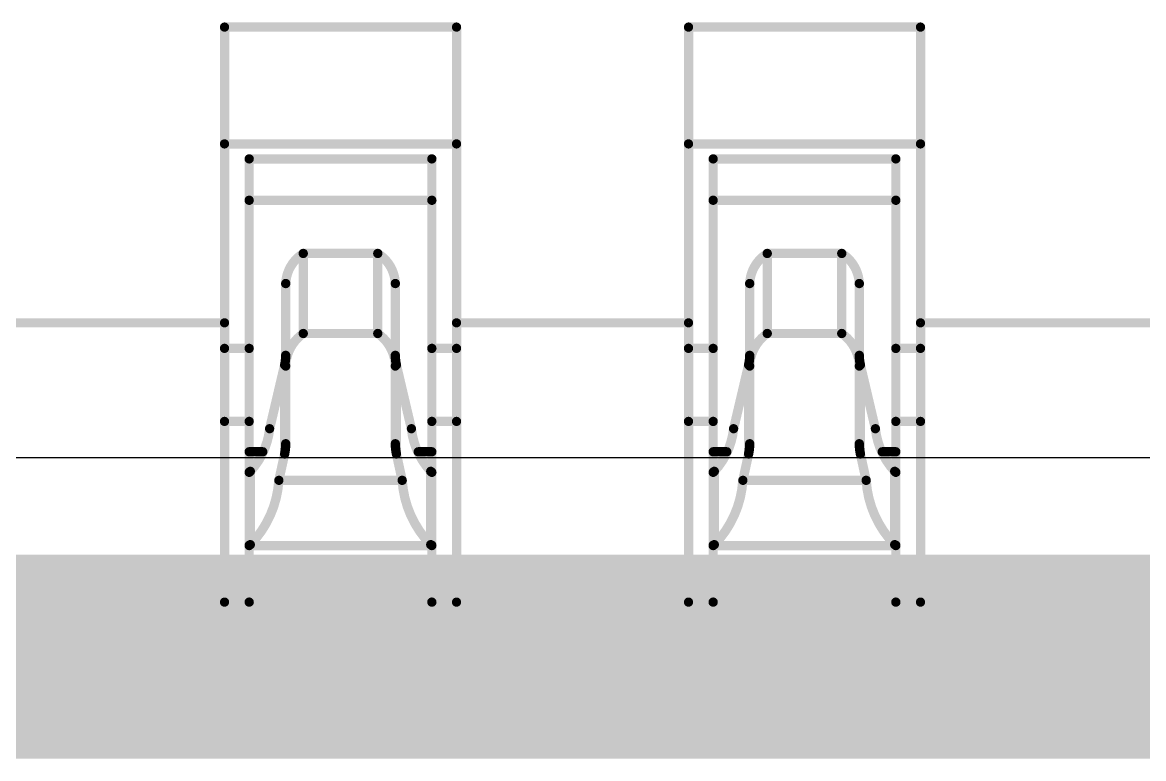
# Model space of a CAD drawing. Header units: inches. Extents: x -6 to 5433, y -4 to 5447.
# Drawn here: x 10.685 to 12.219, y 30.073 to 31.081 of the extents above; entities that cross this region are included whole.
import ezdxf

# ---------------------------------------------------------------- set-up
doc = ezdxf.new("R2010")
doc.units = ezdxf.units.IN
for name, color, linetype in [('Bottom Layer', 5, 'Continuous'), ('Mechanical 4', 56, 'Continuous'), ('Top Layer', 1, 'Continuous')]:
    doc.layers.add(name, color=color, linetype=linetype)

msp = doc.modelspace()

# ---------------------------------------------------------------- linework, layer by layer
at = {"layer": 'Bottom Layer'}
msp.add_line((14.3275, 30.4848), (4.825, 30.4848), dxfattribs=at)
msp.add_lwpolyline([(4.5545, 30.2128, 0.2794, 0.2794, 0), (14.3275, 30.2128, 0.2794, 0.2794, 0)], format="xyseb", dxfattribs=at)
at = {"layer": 'Mechanical 4'}
for points in [[(10.9612, 31.0749, 0.0127, 0.0127, 0), (11.2787, 31.0749, 0.0127, 0.0127, 0)], [(10.9612, 30.2874, 0.0127, 0.0127, 0), (10.9612, 31.0749, 0.0127, 0.0127, 0)], [(11.2787, 30.6699, 0.0127, 0.0127, 0), (11.2787, 31.0749, 0.0127, 0.0127, 0)], [(11.5962, 31.0749, 0.0127, 0.0127, 0), (11.9137, 31.0749, 0.0127, 0.0127, 0)], [(11.5962, 30.2874, 0.0127, 0.0127, 0), (11.5962, 31.0749, 0.0127, 0.0127, 0)], [(11.9137, 30.6699, 0.0127, 0.0127, 0), (11.9137, 31.0749, 0.0127, 0.0127, 0)], [(10.9612, 30.9149, 0.0127, 0.0127, 0), (11.2787, 30.9149, 0.0127, 0.0127, 0)], [(11.5962, 30.9149, 0.0127, 0.0127, 0), (11.9137, 30.9149, 0.0127, 0.0127, 0)], [(10.9949, 30.8944, 0.0127, 0.0127, 0), (11.2449, 30.8944, 0.0127, 0.0127, 0)], [(10.9949, 30.2874, 0.0127, 0.0127, 0), (10.9949, 30.8944, 0.0127, 0.0127, 0)], [(11.2449, 30.2874, 0.0127, 0.0127, 0), (11.2449, 30.8944, 0.0127, 0.0127, 0)], [(11.6299, 30.8944, 0.0127, 0.0127, 0), (11.8799, 30.8944, 0.0127, 0.0127, 0)], [(11.6299, 30.2874, 0.0127, 0.0127, 0), (11.6299, 30.8944, 0.0127, 0.0127, 0)], [(11.8799, 30.2874, 0.0127, 0.0127, 0), (11.8799, 30.8944, 0.0127, 0.0127, 0)], [(10.9949, 30.8377, 0.0127, 0.0127, 0), (11.2449, 30.8377, 0.0127, 0.0127, 0)], [(11.6299, 30.8377, 0.0127, 0.0127, 0), (11.8799, 30.8377, 0.0127, 0.0127, 0)], [(11.0449, 30.7237, 0.0127, 0.0127, -0.247377), (11.0689, 30.7649, 0.0127, 0.0127, 0)], [(11.0689, 30.7649, 0.0127, 0.0127, 0), (11.1709, 30.7649, 0.0127, 0.0127, 0)], [(11.0689, 30.6553, 0.0127, 0.0127, 0), (11.0689, 30.7649, 0.0127, 0.0127, 0)], [(11.1709, 30.6553, 0.0127, 0.0127, 0), (11.1709, 30.7649, 0.0127, 0.0127, 0)], [(11.1709, 30.7649, 0.0127, 0.0127, -0.247377), (11.1949, 30.7237, 0.0127, 0.0127, 0)], [(11.6799, 30.7237, 0.0127, 0.0127, -0.247377), (11.7039, 30.7649, 0.0127, 0.0127, 0)], [(11.7039, 30.7649, 0.0127, 0.0127, 0), (11.8059, 30.7649, 0.0127, 0.0127, 0)], [(11.7039, 30.6553, 0.0127, 0.0127, 0), (11.7039, 30.7649, 0.0127, 0.0127, 0)], [(11.8059, 30.6553, 0.0127, 0.0127, 0), (11.8059, 30.7649, 0.0127, 0.0127, 0)], [(11.8059, 30.7649, 0.0127, 0.0127, -0.247377), (11.8299, 30.7237, 0.0127, 0.0127, 0)], [(11.0449, 30.5043, 0.0127, 0.0127, 0), (11.0449, 30.7237, 0.0127, 0.0127, 0)], [(11.1949, 30.5043, 0.0127, 0.0127, 0), (11.1949, 30.7237, 0.0127, 0.0127, 0)], [(11.6799, 30.5043, 0.0127, 0.0127, 0), (11.6799, 30.7237, 0.0127, 0.0127, 0)], [(11.8299, 30.5043, 0.0127, 0.0127, 0), (11.8299, 30.7237, 0.0127, 0.0127, 0)], [(10.6437, 30.6699, 0.0127, 0.0127, 0), (10.9612, 30.6699, 0.0127, 0.0127, 0)], [(11.2787, 30.6699, 0.0127, 0.0127, 0), (11.5962, 30.6699, 0.0127, 0.0127, 0)], [(11.2787, 30.2874, 0.0127, 0.0127, 0), (11.2787, 30.6699, 0.0127, 0.0127, 0)], [(11.9137, 30.6699, 0.0127, 0.0127, 0), (12.2312, 30.6699, 0.0127, 0.0127, 0)], [(11.9137, 30.2874, 0.0127, 0.0127, 0), (11.9137, 30.6699, 0.0127, 0.0127, 0)], [(11.0449, 30.6107, 0.0127, 0.0127, -0.23748), (11.0689, 30.6553, 0.0127, 0.0127, 0)], [(11.0689, 30.6553, 0.0127, 0.0127, 0), (11.1709, 30.6553, 0.0127, 0.0127, 0)], [(11.1709, 30.6553, 0.0127, 0.0127, -0.23748), (11.1949, 30.6107, 0.0127, 0.0127, 0)], [(11.6799, 30.6107, 0.0127, 0.0127, -0.23748), (11.7039, 30.6553, 0.0127, 0.0127, 0)], [(11.7039, 30.6553, 0.0127, 0.0127, 0), (11.8059, 30.6553, 0.0127, 0.0127, 0)], [(11.8059, 30.6553, 0.0127, 0.0127, -0.23748), (11.8299, 30.6107, 0.0127, 0.0127, 0)], [(10.9612, 30.6349, 0.0127, 0.0127, 0), (10.9949, 30.6349, 0.0127, 0.0127, 0)], [(11.0449, 30.6253, 0.0127, 0.0127, -0.057864), (11.0434, 30.6122, 0.0127, 0.0127, 0)], [(11.1964, 30.6122, 0.0127, 0.0127, -0.057864), (11.1949, 30.6253, 0.0127, 0.0127, 0)], [(11.2449, 30.6349, 0.0127, 0.0127, 0), (11.2787, 30.6349, 0.0127, 0.0127, 0)], [(11.5962, 30.6349, 0.0127, 0.0127, 0), (11.6299, 30.6349, 0.0127, 0.0127, 0)], [(11.6799, 30.6253, 0.0127, 0.0127, -0.057864), (11.6784, 30.6122, 0.0127, 0.0127, 0)], [(11.8314, 30.6122, 0.0127, 0.0127, -0.057864), (11.8299, 30.6253, 0.0127, 0.0127, 0)], [(11.8799, 30.6349, 0.0127, 0.0127, 0), (11.9137, 30.6349, 0.0127, 0.0127, 0)], [(11.0229, 30.5249, 0.0127, 0.0127, 0), (11.0434, 30.6122, 0.0127, 0.0127, 0)], [(11.0434, 30.4903, 0.0127, 0.0127, 0), (11.0434, 30.6122, 0.0127, 0.0127, 0)], [(11.1964, 30.6122, 0.0127, 0.0127, 0), (11.2169, 30.5249, 0.0127, 0.0127, 0)], [(11.1964, 30.4903, 0.0127, 0.0127, 0), (11.1964, 30.6122, 0.0127, 0.0127, 0)], [(11.6579, 30.5249, 0.0127, 0.0127, 0), (11.6784, 30.6122, 0.0127, 0.0127, 0)], [(11.6784, 30.4903, 0.0127, 0.0127, 0), (11.6784, 30.6122, 0.0127, 0.0127, 0)], [(11.8314, 30.6122, 0.0127, 0.0127, 0), (11.8519, 30.5249, 0.0127, 0.0127, 0)], [(11.8314, 30.4903, 0.0127, 0.0127, 0), (11.8314, 30.6122, 0.0127, 0.0127, 0)], [(10.9612, 30.5349, 0.0127, 0.0127, 0), (10.9949, 30.5349, 0.0127, 0.0127, 0)], [(11.2449, 30.5349, 0.0127, 0.0127, 0), (11.2787, 30.5349, 0.0127, 0.0127, 0)], [(11.5962, 30.5349, 0.0127, 0.0127, 0), (11.6299, 30.5349, 0.0127, 0.0127, 0)], [(11.8799, 30.5349, 0.0127, 0.0127, 0), (11.9137, 30.5349, 0.0127, 0.0127, 0)], [(11.0229, 30.5249, 0.0127, 0.0127, -0.162591), (10.9964, 30.4665, 0.0127, 0.0127, 0)], [(11.2434, 30.4665, 0.0127, 0.0127, -0.162591), (11.2169, 30.5249, 0.0127, 0.0127, 0)], [(11.6579, 30.5249, 0.0127, 0.0127, -0.162591), (11.6314, 30.4665, 0.0127, 0.0127, 0)], [(11.8784, 30.4665, 0.0127, 0.0127, -0.162591), (11.8519, 30.5249, 0.0127, 0.0127, 0)], [(11.0449, 30.5043, 0.0127, 0.0127, -0.053658), (11.0434, 30.4903, 0.0127, 0.0127, 0)], [(11.1964, 30.4903, 0.0127, 0.0127, -0.053658), (11.1949, 30.5043, 0.0127, 0.0127, 0)], [(11.6799, 30.5043, 0.0127, 0.0127, -0.053658), (11.6784, 30.4903, 0.0127, 0.0127, 0)], [(11.8314, 30.4903, 0.0127, 0.0127, -0.053658), (11.8299, 30.5043, 0.0127, 0.0127, 0)], [(10.9949, 30.4933, 0.0127, 0.0127, 0), (11.0136, 30.4933, 0.0127, 0.0127, 0)], [(11.0355, 30.4542, 0.0127, 0.0127, 0), (11.0434, 30.4903, 0.0127, 0.0127, 0)], [(11.1964, 30.4903, 0.0127, 0.0127, 0), (11.2043, 30.4542, 0.0127, 0.0127, 0)], [(11.2262, 30.4933, 0.0127, 0.0127, 0), (11.2449, 30.4933, 0.0127, 0.0127, 0)], [(11.6299, 30.4933, 0.0127, 0.0127, 0), (11.6486, 30.4933, 0.0127, 0.0127, 0)], [(11.6705, 30.4542, 0.0127, 0.0127, 0), (11.6784, 30.4903, 0.0127, 0.0127, 0)], [(11.8314, 30.4903, 0.0127, 0.0127, 0), (11.8393, 30.4542, 0.0127, 0.0127, 0)], [(11.8612, 30.4933, 0.0127, 0.0127, 0), (11.8799, 30.4933, 0.0127, 0.0127, 0)], [(10.995, 30.4654, 0.0127, 0.0127, -0.035041), (10.9951, 30.4655, 0.0127, 0.0127, 0)], [(10.9949, 30.4653, 0.0127, 0.0127, -0.028404), (10.995, 30.4654, 0.0127, 0.0127, 0)], [(10.9949, 30.4652, 0.0127, 0.0127, -0.011022), (10.9949, 30.4653, 0.0127, 0.0127, 0)], [(10.9951, 30.4655, 0.0127, 0.0127, -0.032319), (10.9952, 30.4656, 0.0127, 0.0127, 0)], [(10.9952, 30.4656, 0.0127, 0.0127, -0.024462), (10.9953, 30.4657, 0.0127, 0.0127, 0)], [(10.9953, 30.4657, 0.0127, 0.0127, -0.013729), (10.9955, 30.4658, 0.0127, 0.0127, 0)], [(10.9955, 30.4658, 0.0127, 0.0127, -0.00812), (10.9957, 30.466, 0.0127, 0.0127, 0)], [(10.9957, 30.466, 0.0127, 0.0127, -0.004821), (10.9959, 30.4661, 0.0127, 0.0127, 0)], [(10.9959, 30.4661, 0.0127, 0.0127, 0), (10.9964, 30.4665, 0.0127, 0.0127, 0)], [(10.9964, 30.3661, 0.0127, 0.0127, 0), (10.9964, 30.4665, 0.0127, 0.0127, 0)], [(11.0355, 30.4542, 0.0127, 0.0127, -0.179894), (10.9964, 30.3661, 0.0127, 0.0127, 0)], [(11.0355, 30.4542, 0.0127, 0.0127, 0), (11.2043, 30.4542, 0.0127, 0.0127, 0)], [(11.2434, 30.3661, 0.0127, 0.0127, -0.179894), (11.2043, 30.4542, 0.0127, 0.0127, 0)], [(11.2434, 30.4665, 0.0127, 0.0127, 0), (11.2437, 30.4663, 0.0127, 0.0127, 0)], [(11.2434, 30.3661, 0.0127, 0.0127, 0), (11.2434, 30.4665, 0.0127, 0.0127, 0)], [(11.2437, 30.4663, 0.0127, 0.0127, 0), (11.2439, 30.4661, 0.0127, 0.0127, 0)], [(11.2439, 30.4661, 0.0127, 0.0127, -0.006055), (11.2441, 30.466, 0.0127, 0.0127, 0)], [(11.2442, 30.466, 0.0127, 0.0127, -0.010737), (11.2444, 30.4658, 0.0127, 0.0127, 0)], [(11.2444, 30.4658, 0.0127, 0.0127, -0.018562), (11.2445, 30.4657, 0.0127, 0.0127, 0)], [(11.2445, 30.4657, 0.0127, 0.0127, -0.023386), (11.2446, 30.4656, 0.0127, 0.0127, 0)], [(11.2446, 30.4656, 0.0127, 0.0127, -0.054321), (11.2448, 30.4654, 0.0127, 0.0127, 0)], [(11.2448, 30.4654, 0.0127, 0.0127, -0.028597), (11.2449, 30.4652, 0.0127, 0.0127, 0)], [(11.63, 30.4654, 0.0127, 0.0127, -0.035041), (11.6301, 30.4655, 0.0127, 0.0127, 0)], [(11.6299, 30.4653, 0.0127, 0.0127, -0.028404), (11.63, 30.4654, 0.0127, 0.0127, 0)], [(11.6299, 30.4652, 0.0127, 0.0127, -0.011022), (11.6299, 30.4653, 0.0127, 0.0127, 0)], [(11.6301, 30.4655, 0.0127, 0.0127, -0.032319), (11.6302, 30.4656, 0.0127, 0.0127, 0)], [(11.6302, 30.4656, 0.0127, 0.0127, -0.024462), (11.6303, 30.4657, 0.0127, 0.0127, 0)], [(11.6303, 30.4657, 0.0127, 0.0127, -0.013729), (11.6305, 30.4658, 0.0127, 0.0127, 0)], [(11.6305, 30.4658, 0.0127, 0.0127, -0.00812), (11.6307, 30.466, 0.0127, 0.0127, 0)], [(11.6307, 30.466, 0.0127, 0.0127, -0.004821), (11.6309, 30.4661, 0.0127, 0.0127, 0)], [(11.6309, 30.4661, 0.0127, 0.0127, 0), (11.6314, 30.4665, 0.0127, 0.0127, 0)], [(11.6314, 30.3661, 0.0127, 0.0127, 0), (11.6314, 30.4665, 0.0127, 0.0127, 0)], [(11.6705, 30.4542, 0.0127, 0.0127, -0.179894), (11.6314, 30.3661, 0.0127, 0.0127, 0)], [(11.6705, 30.4542, 0.0127, 0.0127, 0), (11.8393, 30.4542, 0.0127, 0.0127, 0)], [(11.8784, 30.3661, 0.0127, 0.0127, -0.179894), (11.8393, 30.4542, 0.0127, 0.0127, 0)], [(11.8784, 30.4665, 0.0127, 0.0127, 0), (11.8787, 30.4663, 0.0127, 0.0127, 0)], [(11.8784, 30.3661, 0.0127, 0.0127, 0), (11.8784, 30.4665, 0.0127, 0.0127, 0)], [(11.8787, 30.4663, 0.0127, 0.0127, 0), (11.8789, 30.4661, 0.0127, 0.0127, 0)], [(11.8789, 30.4661, 0.0127, 0.0127, -0.006055), (11.8791, 30.466, 0.0127, 0.0127, 0)], [(11.8792, 30.466, 0.0127, 0.0127, -0.010737), (11.8794, 30.4658, 0.0127, 0.0127, 0)], [(11.8794, 30.4658, 0.0127, 0.0127, -0.018562), (11.8795, 30.4657, 0.0127, 0.0127, 0)], [(11.8795, 30.4657, 0.0127, 0.0127, -0.023386), (11.8796, 30.4656, 0.0127, 0.0127, 0)], [(11.8796, 30.4656, 0.0127, 0.0127, -0.054321), (11.8798, 30.4654, 0.0127, 0.0127, 0)], [(11.8798, 30.4654, 0.0127, 0.0127, -0.028597), (11.8799, 30.4652, 0.0127, 0.0127, 0)], [(10.995, 30.3653, 0.0127, 0.0127, -0.037446), (10.9951, 30.3653, 0.0127, 0.0127, 0)], [(10.9949, 30.3652, 0.0127, 0.0127, -0.032689), (10.995, 30.3653, 0.0127, 0.0127, 0)], [(10.9949, 30.3651, 0.0127, 0.0127, -0.013234), (10.9949, 30.3652, 0.0127, 0.0127, 0)], [(10.9949, 30.3649, 0.0127, 0.0127, 0), (11.2449, 30.3649, 0.0127, 0.0127, 0)], [(10.9951, 30.3653, 0.0127, 0.0127, -0.031881), (10.9952, 30.3654, 0.0127, 0.0127, 0)], [(10.9951, 30.3654, 0.0127, 0.0127, -0.02262), (10.9953, 30.3655, 0.0127, 0.0127, 0)], [(10.9953, 30.3655, 0.0127, 0.0127, -0.012209), (10.9955, 30.3656, 0.0127, 0.0127, 0)], [(10.9955, 30.3656, 0.0127, 0.0127, -0.00707), (10.9957, 30.3657, 0.0127, 0.0127, 0)], [(10.9957, 30.3657, 0.0127, 0.0127, 0), (10.9959, 30.3658, 0.0127, 0.0127, 0)], [(10.9959, 30.3658, 0.0127, 0.0127, 0), (10.9964, 30.3661, 0.0127, 0.0127, 0)], [(11.2434, 30.3661, 0.0127, 0.0127, 0), (11.2437, 30.366, 0.0127, 0.0127, 0)], [(11.2437, 30.366, 0.0127, 0.0127, 0), (11.2439, 30.3658, 0.0127, 0.0127, 0)], [(11.2439, 30.3658, 0.0127, 0.0127, -0.005205), (11.2442, 30.3657, 0.0127, 0.0127, 0)], [(11.2441, 30.3657, 0.0127, 0.0127, -0.009376), (11.2444, 30.3656, 0.0127, 0.0127, 0)], [(11.2444, 30.3656, 0.0127, 0.0127, -0.016687), (11.2445, 30.3655, 0.0127, 0.0127, 0)], [(11.2445, 30.3655, 0.0127, 0.0127, -0.021994), (11.2446, 30.3654, 0.0127, 0.0127, 0)], [(11.2446, 30.3654, 0.0127, 0.0127, -0.026751), (11.2447, 30.3654, 0.0127, 0.0127, 0)], [(11.2447, 30.3654, 0.0127, 0.0127, -0.028288), (11.2448, 30.3653, 0.0127, 0.0127, 0)], [(11.2448, 30.3653, 0.0127, 0.0127, -0.032605), (11.2449, 30.3651, 0.0127, 0.0127, 0)], [(11.63, 30.3653, 0.0127, 0.0127, -0.037446), (11.6301, 30.3653, 0.0127, 0.0127, 0)], [(11.6299, 30.3652, 0.0127, 0.0127, -0.032689), (11.63, 30.3653, 0.0127, 0.0127, 0)], [(11.6299, 30.3651, 0.0127, 0.0127, -0.013234), (11.6299, 30.3652, 0.0127, 0.0127, 0)], [(11.6299, 30.3649, 0.0127, 0.0127, 0), (11.8799, 30.3649, 0.0127, 0.0127, 0)], [(11.6301, 30.3653, 0.0127, 0.0127, -0.031881), (11.6302, 30.3654, 0.0127, 0.0127, 0)], [(11.6301, 30.3654, 0.0127, 0.0127, -0.02262), (11.6303, 30.3655, 0.0127, 0.0127, 0)], [(11.6303, 30.3655, 0.0127, 0.0127, -0.012209), (11.6305, 30.3656, 0.0127, 0.0127, 0)], [(11.6305, 30.3656, 0.0127, 0.0127, -0.00707), (11.6307, 30.3657, 0.0127, 0.0127, 0)], [(11.6307, 30.3657, 0.0127, 0.0127, 0), (11.6309, 30.3658, 0.0127, 0.0127, 0)], [(11.6309, 30.3658, 0.0127, 0.0127, 0), (11.6314, 30.3661, 0.0127, 0.0127, 0)], [(11.8784, 30.3661, 0.0127, 0.0127, 0), (11.8787, 30.366, 0.0127, 0.0127, 0)], [(11.8787, 30.366, 0.0127, 0.0127, 0), (11.8789, 30.3658, 0.0127, 0.0127, 0)], [(11.8789, 30.3658, 0.0127, 0.0127, -0.005205), (11.8792, 30.3657, 0.0127, 0.0127, 0)], [(11.8791, 30.3657, 0.0127, 0.0127, -0.009376), (11.8794, 30.3656, 0.0127, 0.0127, 0)], [(11.8794, 30.3656, 0.0127, 0.0127, -0.016687), (11.8795, 30.3655, 0.0127, 0.0127, 0)], [(11.8795, 30.3655, 0.0127, 0.0127, -0.021994), (11.8796, 30.3654, 0.0127, 0.0127, 0)], [(11.8796, 30.3654, 0.0127, 0.0127, -0.026751), (11.8797, 30.3654, 0.0127, 0.0127, 0)], [(11.8797, 30.3654, 0.0127, 0.0127, -0.028288), (11.8798, 30.3653, 0.0127, 0.0127, 0)], [(11.8798, 30.3653, 0.0127, 0.0127, -0.032605), (11.8799, 30.3651, 0.0127, 0.0127, 0)], [(10.9612, 30.2874, 0.0127, 0.0127, 0), (11.2787, 30.2874, 0.0127, 0.0127, 0)], [(11.5962, 30.2874, 0.0127, 0.0127, 0), (11.9137, 30.2874, 0.0127, 0.0127, 0)]]:
    msp.add_lwpolyline(points, format="xyseb", dxfattribs=at)
for points in [[(10.958, 31.0749, 0.00635, 0.00635, 1), (10.9643, 31.0749, 0.00635, 0.00635, 1)], [(10.958, 31.0749, 0.00635, 0.00635, 1), (10.9643, 31.0749, 0.00635, 0.00635, 1)], [(11.2755, 31.0749, 0.00635, 0.00635, 1), (11.2818, 31.0749, 0.00635, 0.00635, 1)], [(11.2755, 31.0749, 0.00635, 0.00635, 1), (11.2818, 31.0749, 0.00635, 0.00635, 1)], [(11.593, 31.0749, 0.00635, 0.00635, 1), (11.5993, 31.0749, 0.00635, 0.00635, 1)], [(11.593, 31.0749, 0.00635, 0.00635, 1), (11.5993, 31.0749, 0.00635, 0.00635, 1)], [(11.9105, 31.0749, 0.00635, 0.00635, 1), (11.9168, 31.0749, 0.00635, 0.00635, 1)], [(11.9105, 31.0749, 0.00635, 0.00635, 1), (11.9168, 31.0749, 0.00635, 0.00635, 1)], [(10.958, 30.9149, 0.00635, 0.00635, 1), (10.9643, 30.9149, 0.00635, 0.00635, 1)], [(11.2755, 30.9149, 0.00635, 0.00635, 1), (11.2818, 30.9149, 0.00635, 0.00635, 1)], [(11.593, 30.9149, 0.00635, 0.00635, 1), (11.5993, 30.9149, 0.00635, 0.00635, 1)], [(11.9105, 30.9149, 0.00635, 0.00635, 1), (11.9168, 30.9149, 0.00635, 0.00635, 1)], [(10.9917, 30.8944, 0.00635, 0.00635, 1), (10.9981, 30.8944, 0.00635, 0.00635, 1)], [(10.9917, 30.8944, 0.00635, 0.00635, 1), (10.9981, 30.8944, 0.00635, 0.00635, 1)], [(11.2417, 30.8944, 0.00635, 0.00635, 1), (11.2481, 30.8944, 0.00635, 0.00635, 1)], [(11.2417, 30.8944, 0.00635, 0.00635, 1), (11.2481, 30.8944, 0.00635, 0.00635, 1)], [(11.6267, 30.8944, 0.00635, 0.00635, 1), (11.6331, 30.8944, 0.00635, 0.00635, 1)], [(11.6267, 30.8944, 0.00635, 0.00635, 1), (11.6331, 30.8944, 0.00635, 0.00635, 1)], [(11.8767, 30.8944, 0.00635, 0.00635, 1), (11.8831, 30.8944, 0.00635, 0.00635, 1)], [(11.8767, 30.8944, 0.00635, 0.00635, 1), (11.8831, 30.8944, 0.00635, 0.00635, 1)], [(10.9917, 30.8377, 0.00635, 0.00635, 1), (10.9981, 30.8377, 0.00635, 0.00635, 1)], [(11.2417, 30.8377, 0.00635, 0.00635, 1), (11.2481, 30.8377, 0.00635, 0.00635, 1)], [(11.6267, 30.8377, 0.00635, 0.00635, 1), (11.6331, 30.8377, 0.00635, 0.00635, 1)], [(11.8767, 30.8377, 0.00635, 0.00635, 1), (11.8831, 30.8377, 0.00635, 0.00635, 1)], [(11.0657, 30.7649, 0.00635, 0.00635, 1), (11.0721, 30.7649, 0.00635, 0.00635, 1)], [(11.0657, 30.7649, 0.00635, 0.00635, 1), (11.0721, 30.7649, 0.00635, 0.00635, 1)], [(11.0657, 30.7649, 0.00635, 0.00635, 1), (11.0721, 30.7649, 0.00635, 0.00635, 1)], [(11.1677, 30.7649, 0.00635, 0.00635, 1), (11.1741, 30.7649, 0.00635, 0.00635, 1)], [(11.1677, 30.7649, 0.00635, 0.00635, 1), (11.1741, 30.7649, 0.00635, 0.00635, 1)], [(11.1677, 30.7649, 0.00635, 0.00635, 1), (11.1741, 30.7649, 0.00635, 0.00635, 1)], [(11.7007, 30.7649, 0.00635, 0.00635, 1), (11.7071, 30.7649, 0.00635, 0.00635, 1)], [(11.7007, 30.7649, 0.00635, 0.00635, 1), (11.7071, 30.7649, 0.00635, 0.00635, 1)], [(11.7007, 30.7649, 0.00635, 0.00635, 1), (11.7071, 30.7649, 0.00635, 0.00635, 1)], [(11.8027, 30.7649, 0.00635, 0.00635, 1), (11.8091, 30.7649, 0.00635, 0.00635, 1)], [(11.8027, 30.7649, 0.00635, 0.00635, 1), (11.8091, 30.7649, 0.00635, 0.00635, 1)], [(11.8027, 30.7649, 0.00635, 0.00635, 1), (11.8091, 30.7649, 0.00635, 0.00635, 1)], [(11.0417, 30.7237, 0.00635, 0.00635, 1), (11.0481, 30.7237, 0.00635, 0.00635, 1)], [(11.0417, 30.7237, 0.00635, 0.00635, 1), (11.0481, 30.7237, 0.00635, 0.00635, 1)], [(11.1917, 30.7237, 0.00635, 0.00635, 1), (11.1981, 30.7237, 0.00635, 0.00635, 1)], [(11.1917, 30.7237, 0.00635, 0.00635, 1), (11.1981, 30.7237, 0.00635, 0.00635, 1)], [(11.6767, 30.7237, 0.00635, 0.00635, 1), (11.6831, 30.7237, 0.00635, 0.00635, 1)], [(11.6767, 30.7237, 0.00635, 0.00635, 1), (11.6831, 30.7237, 0.00635, 0.00635, 1)], [(11.8267, 30.7237, 0.00635, 0.00635, 1), (11.8331, 30.7237, 0.00635, 0.00635, 1)], [(11.8267, 30.7237, 0.00635, 0.00635, 1), (11.8331, 30.7237, 0.00635, 0.00635, 1)], [(10.958, 30.6699, 0.00635, 0.00635, 1), (10.9643, 30.6699, 0.00635, 0.00635, 1)], [(11.2755, 30.6699, 0.00635, 0.00635, 1), (11.2818, 30.6699, 0.00635, 0.00635, 1)], [(11.2755, 30.6699, 0.00635, 0.00635, 1), (11.2818, 30.6699, 0.00635, 0.00635, 1)], [(11.2755, 30.6699, 0.00635, 0.00635, 1), (11.2818, 30.6699, 0.00635, 0.00635, 1)], [(11.593, 30.6699, 0.00635, 0.00635, 1), (11.5993, 30.6699, 0.00635, 0.00635, 1)], [(11.9105, 30.6699, 0.00635, 0.00635, 1), (11.9168, 30.6699, 0.00635, 0.00635, 1)], [(11.9105, 30.6699, 0.00635, 0.00635, 1), (11.9168, 30.6699, 0.00635, 0.00635, 1)], [(11.9105, 30.6699, 0.00635, 0.00635, 1), (11.9168, 30.6699, 0.00635, 0.00635, 1)], [(11.0657, 30.6553, 0.00635, 0.00635, 1), (11.0721, 30.6553, 0.00635, 0.00635, 1)], [(11.0657, 30.6553, 0.00635, 0.00635, 1), (11.0721, 30.6553, 0.00635, 0.00635, 1)], [(11.0657, 30.6553, 0.00635, 0.00635, 1), (11.0721, 30.6553, 0.00635, 0.00635, 1)], [(11.1677, 30.6553, 0.00635, 0.00635, 1), (11.1741, 30.6553, 0.00635, 0.00635, 1)], [(11.1677, 30.6553, 0.00635, 0.00635, 1), (11.1741, 30.6553, 0.00635, 0.00635, 1)], [(11.1677, 30.6553, 0.00635, 0.00635, 1), (11.1741, 30.6553, 0.00635, 0.00635, 1)], [(11.7007, 30.6553, 0.00635, 0.00635, 1), (11.7071, 30.6553, 0.00635, 0.00635, 1)], [(11.7007, 30.6553, 0.00635, 0.00635, 1), (11.7071, 30.6553, 0.00635, 0.00635, 1)], [(11.7007, 30.6553, 0.00635, 0.00635, 1), (11.7071, 30.6553, 0.00635, 0.00635, 1)], [(11.8027, 30.6553, 0.00635, 0.00635, 1), (11.8091, 30.6553, 0.00635, 0.00635, 1)], [(11.8027, 30.6553, 0.00635, 0.00635, 1), (11.8091, 30.6553, 0.00635, 0.00635, 1)], [(11.8027, 30.6553, 0.00635, 0.00635, 1), (11.8091, 30.6553, 0.00635, 0.00635, 1)], [(10.958, 30.6349, 0.00635, 0.00635, 1), (10.9643, 30.6349, 0.00635, 0.00635, 1)], [(10.9917, 30.6349, 0.00635, 0.00635, 1), (10.9981, 30.6349, 0.00635, 0.00635, 1)], [(11.0417, 30.6253, 0.00635, 0.00635, 1), (11.0481, 30.6253, 0.00635, 0.00635, 1)], [(11.1917, 30.6253, 0.00635, 0.00635, 1), (11.1981, 30.6253, 0.00635, 0.00635, 1)], [(11.2417, 30.6349, 0.00635, 0.00635, 1), (11.2481, 30.6349, 0.00635, 0.00635, 1)], [(11.2755, 30.6349, 0.00635, 0.00635, 1), (11.2818, 30.6349, 0.00635, 0.00635, 1)], [(11.593, 30.6349, 0.00635, 0.00635, 1), (11.5993, 30.6349, 0.00635, 0.00635, 1)], [(11.6267, 30.6349, 0.00635, 0.00635, 1), (11.6331, 30.6349, 0.00635, 0.00635, 1)], [(11.6767, 30.6253, 0.00635, 0.00635, 1), (11.6831, 30.6253, 0.00635, 0.00635, 1)], [(11.8267, 30.6253, 0.00635, 0.00635, 1), (11.8331, 30.6253, 0.00635, 0.00635, 1)], [(11.8767, 30.6349, 0.00635, 0.00635, 1), (11.8831, 30.6349, 0.00635, 0.00635, 1)], [(11.9105, 30.6349, 0.00635, 0.00635, 1), (11.9168, 30.6349, 0.00635, 0.00635, 1)], [(11.0402, 30.6122, 0.00635, 0.00635, 1), (11.0466, 30.6122, 0.00635, 0.00635, 1)], [(11.0402, 30.6122, 0.00635, 0.00635, 1), (11.0466, 30.6122, 0.00635, 0.00635, 1)], [(11.0402, 30.6122, 0.00635, 0.00635, 1), (11.0466, 30.6122, 0.00635, 0.00635, 1)], [(11.0417, 30.6107, 0.00635, 0.00635, 1), (11.0481, 30.6107, 0.00635, 0.00635, 1)], [(11.1917, 30.6107, 0.00635, 0.00635, 1), (11.1981, 30.6107, 0.00635, 0.00635, 1)], [(11.1932, 30.6122, 0.00635, 0.00635, 1), (11.1996, 30.6122, 0.00635, 0.00635, 1)], [(11.1932, 30.6122, 0.00635, 0.00635, 1), (11.1996, 30.6122, 0.00635, 0.00635, 1)], [(11.1932, 30.6122, 0.00635, 0.00635, 1), (11.1996, 30.6122, 0.00635, 0.00635, 1)], [(11.6752, 30.6122, 0.00635, 0.00635, 1), (11.6816, 30.6122, 0.00635, 0.00635, 1)], [(11.6752, 30.6122, 0.00635, 0.00635, 1), (11.6816, 30.6122, 0.00635, 0.00635, 1)], [(11.6752, 30.6122, 0.00635, 0.00635, 1), (11.6816, 30.6122, 0.00635, 0.00635, 1)], [(11.6767, 30.6107, 0.00635, 0.00635, 1), (11.6831, 30.6107, 0.00635, 0.00635, 1)], [(11.8267, 30.6107, 0.00635, 0.00635, 1), (11.8331, 30.6107, 0.00635, 0.00635, 1)], [(11.8282, 30.6122, 0.00635, 0.00635, 1), (11.8346, 30.6122, 0.00635, 0.00635, 1)], [(11.8282, 30.6122, 0.00635, 0.00635, 1), (11.8346, 30.6122, 0.00635, 0.00635, 1)], [(11.8282, 30.6122, 0.00635, 0.00635, 1), (11.8346, 30.6122, 0.00635, 0.00635, 1)], [(10.958, 30.5349, 0.00635, 0.00635, 1), (10.9643, 30.5349, 0.00635, 0.00635, 1)], [(10.9917, 30.5349, 0.00635, 0.00635, 1), (10.9981, 30.5349, 0.00635, 0.00635, 1)], [(11.2417, 30.5349, 0.00635, 0.00635, 1), (11.2481, 30.5349, 0.00635, 0.00635, 1)], [(11.2755, 30.5349, 0.00635, 0.00635, 1), (11.2818, 30.5349, 0.00635, 0.00635, 1)], [(11.593, 30.5349, 0.00635, 0.00635, 1), (11.5993, 30.5349, 0.00635, 0.00635, 1)], [(11.6267, 30.5349, 0.00635, 0.00635, 1), (11.6331, 30.5349, 0.00635, 0.00635, 1)], [(11.8767, 30.5349, 0.00635, 0.00635, 1), (11.8831, 30.5349, 0.00635, 0.00635, 1)], [(11.9105, 30.5349, 0.00635, 0.00635, 1), (11.9168, 30.5349, 0.00635, 0.00635, 1)], [(11.0197, 30.5249, 0.00635, 0.00635, 1), (11.026, 30.5249, 0.00635, 0.00635, 1)], [(11.0197, 30.5249, 0.00635, 0.00635, 1), (11.026, 30.5249, 0.00635, 0.00635, 1)], [(11.2138, 30.5249, 0.00635, 0.00635, 1), (11.2201, 30.5249, 0.00635, 0.00635, 1)], [(11.2138, 30.5249, 0.00635, 0.00635, 1), (11.2201, 30.5249, 0.00635, 0.00635, 1)], [(11.6547, 30.5249, 0.00635, 0.00635, 1), (11.661, 30.5249, 0.00635, 0.00635, 1)], [(11.6547, 30.5249, 0.00635, 0.00635, 1), (11.661, 30.5249, 0.00635, 0.00635, 1)], [(11.8488, 30.5249, 0.00635, 0.00635, 1), (11.8551, 30.5249, 0.00635, 0.00635, 1)], [(11.8488, 30.5249, 0.00635, 0.00635, 1), (11.8551, 30.5249, 0.00635, 0.00635, 1)], [(11.0417, 30.5043, 0.00635, 0.00635, 1), (11.0481, 30.5043, 0.00635, 0.00635, 1)], [(11.0417, 30.5043, 0.00635, 0.00635, 1), (11.0481, 30.5043, 0.00635, 0.00635, 1)], [(11.1917, 30.5043, 0.00635, 0.00635, 1), (11.1981, 30.5043, 0.00635, 0.00635, 1)], [(11.1917, 30.5043, 0.00635, 0.00635, 1), (11.1981, 30.5043, 0.00635, 0.00635, 1)], [(11.6767, 30.5043, 0.00635, 0.00635, 1), (11.6831, 30.5043, 0.00635, 0.00635, 1)], [(11.6767, 30.5043, 0.00635, 0.00635, 1), (11.6831, 30.5043, 0.00635, 0.00635, 1)], [(11.8267, 30.5043, 0.00635, 0.00635, 1), (11.8331, 30.5043, 0.00635, 0.00635, 1)], [(11.8267, 30.5043, 0.00635, 0.00635, 1), (11.8331, 30.5043, 0.00635, 0.00635, 1)], [(10.9917, 30.4933, 0.00635, 0.00635, 1), (10.9981, 30.4933, 0.00635, 0.00635, 1)], [(11.0104, 30.4933, 0.00635, 0.00635, 1), (11.0167, 30.4933, 0.00635, 0.00635, 1)], [(11.0402, 30.4903, 0.00635, 0.00635, 1), (11.0466, 30.4903, 0.00635, 0.00635, 1)], [(11.0402, 30.4903, 0.00635, 0.00635, 1), (11.0466, 30.4903, 0.00635, 0.00635, 1)], [(11.0402, 30.4903, 0.00635, 0.00635, 1), (11.0466, 30.4903, 0.00635, 0.00635, 1)], [(11.1932, 30.4903, 0.00635, 0.00635, 1), (11.1996, 30.4903, 0.00635, 0.00635, 1)], [(11.1932, 30.4903, 0.00635, 0.00635, 1), (11.1996, 30.4903, 0.00635, 0.00635, 1)], [(11.1932, 30.4903, 0.00635, 0.00635, 1), (11.1996, 30.4903, 0.00635, 0.00635, 1)], [(11.2231, 30.4933, 0.00635, 0.00635, 1), (11.2294, 30.4933, 0.00635, 0.00635, 1)], [(11.2417, 30.4933, 0.00635, 0.00635, 1), (11.2481, 30.4933, 0.00635, 0.00635, 1)], [(11.6267, 30.4933, 0.00635, 0.00635, 1), (11.6331, 30.4933, 0.00635, 0.00635, 1)], [(11.6454, 30.4933, 0.00635, 0.00635, 1), (11.6517, 30.4933, 0.00635, 0.00635, 1)], [(11.6752, 30.4903, 0.00635, 0.00635, 1), (11.6816, 30.4903, 0.00635, 0.00635, 1)], [(11.6752, 30.4903, 0.00635, 0.00635, 1), (11.6816, 30.4903, 0.00635, 0.00635, 1)], [(11.6752, 30.4903, 0.00635, 0.00635, 1), (11.6816, 30.4903, 0.00635, 0.00635, 1)], [(11.8282, 30.4903, 0.00635, 0.00635, 1), (11.8346, 30.4903, 0.00635, 0.00635, 1)], [(11.8282, 30.4903, 0.00635, 0.00635, 1), (11.8346, 30.4903, 0.00635, 0.00635, 1)], [(11.8282, 30.4903, 0.00635, 0.00635, 1), (11.8346, 30.4903, 0.00635, 0.00635, 1)], [(11.8581, 30.4933, 0.00635, 0.00635, 1), (11.8644, 30.4933, 0.00635, 0.00635, 1)], [(11.8767, 30.4933, 0.00635, 0.00635, 1), (11.8831, 30.4933, 0.00635, 0.00635, 1)], [(10.9918, 30.4654, 0.00635, 0.00635, 1), (10.9982, 30.4654, 0.00635, 0.00635, 1)], [(10.9918, 30.4653, 0.00635, 0.00635, 1), (10.9981, 30.4653, 0.00635, 0.00635, 1)], [(10.9918, 30.4654, 0.00635, 0.00635, 1), (10.9982, 30.4654, 0.00635, 0.00635, 1)], [(10.9918, 30.4653, 0.00635, 0.00635, 1), (10.9981, 30.4653, 0.00635, 0.00635, 1)], [(10.9917, 30.4652, 0.00635, 0.00635, 1), (10.9981, 30.4652, 0.00635, 0.00635, 1)], [(10.9919, 30.4655, 0.00635, 0.00635, 1), (10.9982, 30.4655, 0.00635, 0.00635, 1)], [(10.9919, 30.4655, 0.00635, 0.00635, 1), (10.9982, 30.4655, 0.00635, 0.00635, 1)], [(10.992, 30.4656, 0.00635, 0.00635, 1), (10.9983, 30.4656, 0.00635, 0.00635, 1)], [(10.992, 30.4656, 0.00635, 0.00635, 1), (10.9983, 30.4656, 0.00635, 0.00635, 1)], [(10.9921, 30.4657, 0.00635, 0.00635, 1), (10.9985, 30.4657, 0.00635, 0.00635, 1)], [(10.9921, 30.4657, 0.00635, 0.00635, 1), (10.9985, 30.4657, 0.00635, 0.00635, 1)], [(10.9923, 30.4658, 0.00635, 0.00635, 1), (10.9986, 30.4658, 0.00635, 0.00635, 1)], [(10.9923, 30.4658, 0.00635, 0.00635, 1), (10.9986, 30.4658, 0.00635, 0.00635, 1)], [(10.9925, 30.466, 0.00635, 0.00635, 1), (10.9989, 30.466, 0.00635, 0.00635, 1)], [(10.9925, 30.466, 0.00635, 0.00635, 1), (10.9989, 30.466, 0.00635, 0.00635, 1)], [(10.9927, 30.4661, 0.00635, 0.00635, 1), (10.9991, 30.4661, 0.00635, 0.00635, 1)], [(10.9927, 30.4661, 0.00635, 0.00635, 1), (10.9991, 30.4661, 0.00635, 0.00635, 1)], [(10.9932, 30.4665, 0.00635, 0.00635, 1), (10.9996, 30.4665, 0.00635, 0.00635, 1)], [(10.9932, 30.4665, 0.00635, 0.00635, 1), (10.9996, 30.4665, 0.00635, 0.00635, 1)], [(10.9932, 30.4665, 0.00635, 0.00635, 1), (10.9996, 30.4665, 0.00635, 0.00635, 1)], [(11.0324, 30.4542, 0.00635, 0.00635, 1), (11.0387, 30.4542, 0.00635, 0.00635, 1)], [(11.0324, 30.4542, 0.00635, 0.00635, 1), (11.0387, 30.4542, 0.00635, 0.00635, 1)], [(11.0324, 30.4542, 0.00635, 0.00635, 1), (11.0387, 30.4542, 0.00635, 0.00635, 1)], [(11.2011, 30.4542, 0.00635, 0.00635, 1), (11.2075, 30.4542, 0.00635, 0.00635, 1)], [(11.2011, 30.4542, 0.00635, 0.00635, 1), (11.2075, 30.4542, 0.00635, 0.00635, 1)], [(11.2011, 30.4542, 0.00635, 0.00635, 1), (11.2075, 30.4542, 0.00635, 0.00635, 1)], [(11.2402, 30.4665, 0.00635, 0.00635, 1), (11.2466, 30.4665, 0.00635, 0.00635, 1)], [(11.2402, 30.4665, 0.00635, 0.00635, 1), (11.2466, 30.4665, 0.00635, 0.00635, 1)], [(11.2402, 30.4665, 0.00635, 0.00635, 1), (11.2466, 30.4665, 0.00635, 0.00635, 1)], [(11.2405, 30.4663, 0.00635, 0.00635, 1), (11.2468, 30.4663, 0.00635, 0.00635, 1)], [(11.2405, 30.4663, 0.00635, 0.00635, 1), (11.2468, 30.4663, 0.00635, 0.00635, 1)], [(11.2407, 30.4661, 0.00635, 0.00635, 1), (11.2471, 30.4661, 0.00635, 0.00635, 1)], [(11.2407, 30.4661, 0.00635, 0.00635, 1), (11.2471, 30.4661, 0.00635, 0.00635, 1)], [(11.241, 30.466, 0.00635, 0.00635, 1), (11.2473, 30.466, 0.00635, 0.00635, 1)], [(11.241, 30.466, 0.00635, 0.00635, 1), (11.2473, 30.466, 0.00635, 0.00635, 1)], [(11.2412, 30.4658, 0.00635, 0.00635, 1), (11.2475, 30.4658, 0.00635, 0.00635, 1)], [(11.2412, 30.4658, 0.00635, 0.00635, 1), (11.2475, 30.4658, 0.00635, 0.00635, 1)], [(11.2413, 30.4657, 0.00635, 0.00635, 1), (11.2477, 30.4657, 0.00635, 0.00635, 1)], [(11.2413, 30.4657, 0.00635, 0.00635, 1), (11.2477, 30.4657, 0.00635, 0.00635, 1)], [(11.2415, 30.4656, 0.00635, 0.00635, 1), (11.2478, 30.4656, 0.00635, 0.00635, 1)], [(11.2415, 30.4656, 0.00635, 0.00635, 1), (11.2478, 30.4656, 0.00635, 0.00635, 1)], [(11.2416, 30.4654, 0.00635, 0.00635, 1), (11.248, 30.4654, 0.00635, 0.00635, 1)], [(11.2416, 30.4654, 0.00635, 0.00635, 1), (11.248, 30.4654, 0.00635, 0.00635, 1)], [(11.2417, 30.4652, 0.00635, 0.00635, 1), (11.2481, 30.4652, 0.00635, 0.00635, 1)], [(11.6268, 30.4654, 0.00635, 0.00635, 1), (11.6332, 30.4654, 0.00635, 0.00635, 1)], [(11.6268, 30.4653, 0.00635, 0.00635, 1), (11.6331, 30.4653, 0.00635, 0.00635, 1)], [(11.6268, 30.4654, 0.00635, 0.00635, 1), (11.6332, 30.4654, 0.00635, 0.00635, 1)], [(11.6268, 30.4653, 0.00635, 0.00635, 1), (11.6331, 30.4653, 0.00635, 0.00635, 1)], [(11.6267, 30.4652, 0.00635, 0.00635, 1), (11.6331, 30.4652, 0.00635, 0.00635, 1)], [(11.6269, 30.4655, 0.00635, 0.00635, 1), (11.6332, 30.4655, 0.00635, 0.00635, 1)], [(11.6269, 30.4655, 0.00635, 0.00635, 1), (11.6332, 30.4655, 0.00635, 0.00635, 1)], [(11.627, 30.4656, 0.00635, 0.00635, 1), (11.6333, 30.4656, 0.00635, 0.00635, 1)], [(11.627, 30.4656, 0.00635, 0.00635, 1), (11.6333, 30.4656, 0.00635, 0.00635, 1)], [(11.6271, 30.4657, 0.00635, 0.00635, 1), (11.6335, 30.4657, 0.00635, 0.00635, 1)], [(11.6271, 30.4657, 0.00635, 0.00635, 1), (11.6335, 30.4657, 0.00635, 0.00635, 1)], [(11.6273, 30.4658, 0.00635, 0.00635, 1), (11.6336, 30.4658, 0.00635, 0.00635, 1)], [(11.6273, 30.4658, 0.00635, 0.00635, 1), (11.6336, 30.4658, 0.00635, 0.00635, 1)], [(11.6275, 30.466, 0.00635, 0.00635, 1), (11.6339, 30.466, 0.00635, 0.00635, 1)], [(11.6275, 30.466, 0.00635, 0.00635, 1), (11.6339, 30.466, 0.00635, 0.00635, 1)], [(11.6277, 30.4661, 0.00635, 0.00635, 1), (11.6341, 30.4661, 0.00635, 0.00635, 1)], [(11.6277, 30.4661, 0.00635, 0.00635, 1), (11.6341, 30.4661, 0.00635, 0.00635, 1)], [(11.6282, 30.4665, 0.00635, 0.00635, 1), (11.6346, 30.4665, 0.00635, 0.00635, 1)], [(11.6282, 30.4665, 0.00635, 0.00635, 1), (11.6346, 30.4665, 0.00635, 0.00635, 1)], [(11.6282, 30.4665, 0.00635, 0.00635, 1), (11.6346, 30.4665, 0.00635, 0.00635, 1)], [(11.6674, 30.4542, 0.00635, 0.00635, 1), (11.6737, 30.4542, 0.00635, 0.00635, 1)], [(11.6674, 30.4542, 0.00635, 0.00635, 1), (11.6737, 30.4542, 0.00635, 0.00635, 1)], [(11.6674, 30.4542, 0.00635, 0.00635, 1), (11.6737, 30.4542, 0.00635, 0.00635, 1)], [(11.8361, 30.4542, 0.00635, 0.00635, 1), (11.8425, 30.4542, 0.00635, 0.00635, 1)], [(11.8361, 30.4542, 0.00635, 0.00635, 1), (11.8425, 30.4542, 0.00635, 0.00635, 1)], [(11.8361, 30.4542, 0.00635, 0.00635, 1), (11.8425, 30.4542, 0.00635, 0.00635, 1)], [(11.8752, 30.4665, 0.00635, 0.00635, 1), (11.8816, 30.4665, 0.00635, 0.00635, 1)], [(11.8752, 30.4665, 0.00635, 0.00635, 1), (11.8816, 30.4665, 0.00635, 0.00635, 1)], [(11.8752, 30.4665, 0.00635, 0.00635, 1), (11.8816, 30.4665, 0.00635, 0.00635, 1)], [(11.8755, 30.4663, 0.00635, 0.00635, 1), (11.8818, 30.4663, 0.00635, 0.00635, 1)], [(11.8755, 30.4663, 0.00635, 0.00635, 1), (11.8818, 30.4663, 0.00635, 0.00635, 1)], [(11.8757, 30.4661, 0.00635, 0.00635, 1), (11.8821, 30.4661, 0.00635, 0.00635, 1)], [(11.8757, 30.4661, 0.00635, 0.00635, 1), (11.8821, 30.4661, 0.00635, 0.00635, 1)], [(11.876, 30.466, 0.00635, 0.00635, 1), (11.8823, 30.466, 0.00635, 0.00635, 1)], [(11.876, 30.466, 0.00635, 0.00635, 1), (11.8823, 30.466, 0.00635, 0.00635, 1)], [(11.8762, 30.4658, 0.00635, 0.00635, 1), (11.8825, 30.4658, 0.00635, 0.00635, 1)], [(11.8762, 30.4658, 0.00635, 0.00635, 1), (11.8825, 30.4658, 0.00635, 0.00635, 1)], [(11.8763, 30.4657, 0.00635, 0.00635, 1), (11.8827, 30.4657, 0.00635, 0.00635, 1)], [(11.8763, 30.4657, 0.00635, 0.00635, 1), (11.8827, 30.4657, 0.00635, 0.00635, 1)], [(11.8765, 30.4656, 0.00635, 0.00635, 1), (11.8828, 30.4656, 0.00635, 0.00635, 1)], [(11.8765, 30.4656, 0.00635, 0.00635, 1), (11.8828, 30.4656, 0.00635, 0.00635, 1)], [(11.8766, 30.4654, 0.00635, 0.00635, 1), (11.883, 30.4654, 0.00635, 0.00635, 1)], [(11.8766, 30.4654, 0.00635, 0.00635, 1), (11.883, 30.4654, 0.00635, 0.00635, 1)], [(11.8767, 30.4652, 0.00635, 0.00635, 1), (11.8831, 30.4652, 0.00635, 0.00635, 1)], [(10.9918, 30.3653, 0.00635, 0.00635, 1), (10.9982, 30.3653, 0.00635, 0.00635, 1)], [(10.9918, 30.3652, 0.00635, 0.00635, 1), (10.9981, 30.3652, 0.00635, 0.00635, 1)], [(10.9918, 30.3653, 0.00635, 0.00635, 1), (10.9982, 30.3653, 0.00635, 0.00635, 1)], [(10.9918, 30.3652, 0.00635, 0.00635, 1), (10.9981, 30.3652, 0.00635, 0.00635, 1)], [(10.9917, 30.3651, 0.00635, 0.00635, 1), (10.9981, 30.3651, 0.00635, 0.00635, 1)], [(10.9917, 30.3649, 0.00635, 0.00635, 1), (10.9981, 30.3649, 0.00635, 0.00635, 1)], [(10.9919, 30.3653, 0.00635, 0.00635, 1), (10.9982, 30.3653, 0.00635, 0.00635, 1)], [(10.9919, 30.3653, 0.00635, 0.00635, 1), (10.9982, 30.3653, 0.00635, 0.00635, 1)], [(10.992, 30.3654, 0.00635, 0.00635, 1), (10.9983, 30.3654, 0.00635, 0.00635, 1)], [(10.992, 30.3654, 0.00635, 0.00635, 1), (10.9983, 30.3654, 0.00635, 0.00635, 1)], [(10.9921, 30.3655, 0.00635, 0.00635, 1), (10.9985, 30.3655, 0.00635, 0.00635, 1)], [(10.9921, 30.3655, 0.00635, 0.00635, 1), (10.9985, 30.3655, 0.00635, 0.00635, 1)], [(10.9923, 30.3656, 0.00635, 0.00635, 1), (10.9986, 30.3656, 0.00635, 0.00635, 1)], [(10.9923, 30.3656, 0.00635, 0.00635, 1), (10.9986, 30.3656, 0.00635, 0.00635, 1)], [(10.9925, 30.3657, 0.00635, 0.00635, 1), (10.9989, 30.3657, 0.00635, 0.00635, 1)], [(10.9925, 30.3657, 0.00635, 0.00635, 1), (10.9989, 30.3657, 0.00635, 0.00635, 1)], [(10.9927, 30.3658, 0.00635, 0.00635, 1), (10.9991, 30.3658, 0.00635, 0.00635, 1)], [(10.9927, 30.3658, 0.00635, 0.00635, 1), (10.9991, 30.3658, 0.00635, 0.00635, 1)], [(10.9932, 30.3661, 0.00635, 0.00635, 1), (10.9996, 30.3661, 0.00635, 0.00635, 1)], [(10.9932, 30.3661, 0.00635, 0.00635, 1), (10.9996, 30.3661, 0.00635, 0.00635, 1)], [(10.9932, 30.3661, 0.00635, 0.00635, 1), (10.9996, 30.3661, 0.00635, 0.00635, 1)], [(11.2402, 30.3661, 0.00635, 0.00635, 1), (11.2466, 30.3661, 0.00635, 0.00635, 1)], [(11.2402, 30.3661, 0.00635, 0.00635, 1), (11.2466, 30.3661, 0.00635, 0.00635, 1)], [(11.2402, 30.3661, 0.00635, 0.00635, 1), (11.2466, 30.3661, 0.00635, 0.00635, 1)], [(11.2405, 30.366, 0.00635, 0.00635, 1), (11.2468, 30.366, 0.00635, 0.00635, 1)], [(11.2405, 30.366, 0.00635, 0.00635, 1), (11.2468, 30.366, 0.00635, 0.00635, 1)], [(11.2407, 30.3658, 0.00635, 0.00635, 1), (11.2471, 30.3658, 0.00635, 0.00635, 1)], [(11.2407, 30.3658, 0.00635, 0.00635, 1), (11.2471, 30.3658, 0.00635, 0.00635, 1)], [(11.241, 30.3657, 0.00635, 0.00635, 1), (11.2473, 30.3657, 0.00635, 0.00635, 1)], [(11.241, 30.3657, 0.00635, 0.00635, 1), (11.2473, 30.3657, 0.00635, 0.00635, 1)], [(11.2412, 30.3656, 0.00635, 0.00635, 1), (11.2475, 30.3656, 0.00635, 0.00635, 1)], [(11.2412, 30.3656, 0.00635, 0.00635, 1), (11.2475, 30.3656, 0.00635, 0.00635, 1)], [(11.2413, 30.3655, 0.00635, 0.00635, 1), (11.2477, 30.3655, 0.00635, 0.00635, 1)], [(11.2413, 30.3655, 0.00635, 0.00635, 1), (11.2477, 30.3655, 0.00635, 0.00635, 1)], [(11.2415, 30.3654, 0.00635, 0.00635, 1), (11.2478, 30.3654, 0.00635, 0.00635, 1)], [(11.2415, 30.3654, 0.00635, 0.00635, 1), (11.2478, 30.3654, 0.00635, 0.00635, 1)], [(11.2416, 30.3654, 0.00635, 0.00635, 1), (11.2479, 30.3654, 0.00635, 0.00635, 1)], [(11.2416, 30.3654, 0.00635, 0.00635, 1), (11.2479, 30.3654, 0.00635, 0.00635, 1)], [(11.2416, 30.3653, 0.00635, 0.00635, 1), (11.248, 30.3653, 0.00635, 0.00635, 1)], [(11.2416, 30.3653, 0.00635, 0.00635, 1), (11.248, 30.3653, 0.00635, 0.00635, 1)], [(11.2417, 30.3651, 0.00635, 0.00635, 1), (11.2481, 30.3651, 0.00635, 0.00635, 1)], [(11.2417, 30.3649, 0.00635, 0.00635, 1), (11.2481, 30.3649, 0.00635, 0.00635, 1)], [(11.6268, 30.3653, 0.00635, 0.00635, 1), (11.6332, 30.3653, 0.00635, 0.00635, 1)], [(11.6268, 30.3652, 0.00635, 0.00635, 1), (11.6331, 30.3652, 0.00635, 0.00635, 1)], [(11.6268, 30.3653, 0.00635, 0.00635, 1), (11.6332, 30.3653, 0.00635, 0.00635, 1)], [(11.6268, 30.3652, 0.00635, 0.00635, 1), (11.6331, 30.3652, 0.00635, 0.00635, 1)], [(11.6267, 30.3651, 0.00635, 0.00635, 1), (11.6331, 30.3651, 0.00635, 0.00635, 1)], [(11.6267, 30.3649, 0.00635, 0.00635, 1), (11.6331, 30.3649, 0.00635, 0.00635, 1)], [(11.6269, 30.3653, 0.00635, 0.00635, 1), (11.6332, 30.3653, 0.00635, 0.00635, 1)], [(11.6269, 30.3653, 0.00635, 0.00635, 1), (11.6332, 30.3653, 0.00635, 0.00635, 1)], [(11.627, 30.3654, 0.00635, 0.00635, 1), (11.6333, 30.3654, 0.00635, 0.00635, 1)], [(11.627, 30.3654, 0.00635, 0.00635, 1), (11.6333, 30.3654, 0.00635, 0.00635, 1)], [(11.6271, 30.3655, 0.00635, 0.00635, 1), (11.6335, 30.3655, 0.00635, 0.00635, 1)], [(11.6271, 30.3655, 0.00635, 0.00635, 1), (11.6335, 30.3655, 0.00635, 0.00635, 1)], [(11.6273, 30.3656, 0.00635, 0.00635, 1), (11.6336, 30.3656, 0.00635, 0.00635, 1)], [(11.6273, 30.3656, 0.00635, 0.00635, 1), (11.6336, 30.3656, 0.00635, 0.00635, 1)], [(11.6275, 30.3657, 0.00635, 0.00635, 1), (11.6339, 30.3657, 0.00635, 0.00635, 1)], [(11.6275, 30.3657, 0.00635, 0.00635, 1), (11.6339, 30.3657, 0.00635, 0.00635, 1)], [(11.6277, 30.3658, 0.00635, 0.00635, 1), (11.6341, 30.3658, 0.00635, 0.00635, 1)], [(11.6277, 30.3658, 0.00635, 0.00635, 1), (11.6341, 30.3658, 0.00635, 0.00635, 1)], [(11.6282, 30.3661, 0.00635, 0.00635, 1), (11.6346, 30.3661, 0.00635, 0.00635, 1)], [(11.6282, 30.3661, 0.00635, 0.00635, 1), (11.6346, 30.3661, 0.00635, 0.00635, 1)], [(11.6282, 30.3661, 0.00635, 0.00635, 1), (11.6346, 30.3661, 0.00635, 0.00635, 1)], [(11.8752, 30.3661, 0.00635, 0.00635, 1), (11.8816, 30.3661, 0.00635, 0.00635, 1)], [(11.8752, 30.3661, 0.00635, 0.00635, 1), (11.8816, 30.3661, 0.00635, 0.00635, 1)], [(11.8752, 30.3661, 0.00635, 0.00635, 1), (11.8816, 30.3661, 0.00635, 0.00635, 1)], [(11.8755, 30.366, 0.00635, 0.00635, 1), (11.8818, 30.366, 0.00635, 0.00635, 1)], [(11.8755, 30.366, 0.00635, 0.00635, 1), (11.8818, 30.366, 0.00635, 0.00635, 1)], [(11.8757, 30.3658, 0.00635, 0.00635, 1), (11.8821, 30.3658, 0.00635, 0.00635, 1)], [(11.8757, 30.3658, 0.00635, 0.00635, 1), (11.8821, 30.3658, 0.00635, 0.00635, 1)], [(11.876, 30.3657, 0.00635, 0.00635, 1), (11.8823, 30.3657, 0.00635, 0.00635, 1)], [(11.876, 30.3657, 0.00635, 0.00635, 1), (11.8823, 30.3657, 0.00635, 0.00635, 1)], [(11.8762, 30.3656, 0.00635, 0.00635, 1), (11.8825, 30.3656, 0.00635, 0.00635, 1)], [(11.8762, 30.3656, 0.00635, 0.00635, 1), (11.8825, 30.3656, 0.00635, 0.00635, 1)], [(11.8763, 30.3655, 0.00635, 0.00635, 1), (11.8827, 30.3655, 0.00635, 0.00635, 1)], [(11.8763, 30.3655, 0.00635, 0.00635, 1), (11.8827, 30.3655, 0.00635, 0.00635, 1)], [(11.8765, 30.3654, 0.00635, 0.00635, 1), (11.8828, 30.3654, 0.00635, 0.00635, 1)], [(11.8765, 30.3654, 0.00635, 0.00635, 1), (11.8828, 30.3654, 0.00635, 0.00635, 1)], [(11.8766, 30.3654, 0.00635, 0.00635, 1), (11.8829, 30.3654, 0.00635, 0.00635, 1)], [(11.8766, 30.3654, 0.00635, 0.00635, 1), (11.8829, 30.3654, 0.00635, 0.00635, 1)], [(11.8766, 30.3653, 0.00635, 0.00635, 1), (11.883, 30.3653, 0.00635, 0.00635, 1)], [(11.8766, 30.3653, 0.00635, 0.00635, 1), (11.883, 30.3653, 0.00635, 0.00635, 1)], [(11.8767, 30.3651, 0.00635, 0.00635, 1), (11.8831, 30.3651, 0.00635, 0.00635, 1)], [(11.8767, 30.3649, 0.00635, 0.00635, 1), (11.8831, 30.3649, 0.00635, 0.00635, 1)], [(10.958, 30.2874, 0.00635, 0.00635, 1), (10.9643, 30.2874, 0.00635, 0.00635, 1)], [(10.958, 30.2874, 0.00635, 0.00635, 1), (10.9643, 30.2874, 0.00635, 0.00635, 1)], [(10.9917, 30.2874, 0.00635, 0.00635, 1), (10.9981, 30.2874, 0.00635, 0.00635, 1)], [(11.2417, 30.2874, 0.00635, 0.00635, 1), (11.2481, 30.2874, 0.00635, 0.00635, 1)], [(11.2755, 30.2874, 0.00635, 0.00635, 1), (11.2818, 30.2874, 0.00635, 0.00635, 1)], [(11.2755, 30.2874, 0.00635, 0.00635, 1), (11.2818, 30.2874, 0.00635, 0.00635, 1)], [(11.593, 30.2874, 0.00635, 0.00635, 1), (11.5993, 30.2874, 0.00635, 0.00635, 1)], [(11.593, 30.2874, 0.00635, 0.00635, 1), (11.5993, 30.2874, 0.00635, 0.00635, 1)], [(11.6267, 30.2874, 0.00635, 0.00635, 1), (11.6331, 30.2874, 0.00635, 0.00635, 1)], [(11.8767, 30.2874, 0.00635, 0.00635, 1), (11.8831, 30.2874, 0.00635, 0.00635, 1)], [(11.9105, 30.2874, 0.00635, 0.00635, 1), (11.9168, 30.2874, 0.00635, 0.00635, 1)], [(11.9105, 30.2874, 0.00635, 0.00635, 1), (11.9168, 30.2874, 0.00635, 0.00635, 1)]]:
    msp.add_lwpolyline(points, format="xyseb", close=True, dxfattribs=at)
at = {"layer": 'Top Layer'}
msp.add_line((13.768, 30.4848), (4.825, 30.4848), dxfattribs=at)
msp.add_lwpolyline([(4.5545, 30.2128, 0.2794, 0.2794, 0), (13.8806, 30.2128, 0.2794, 0.2794, 0)], format="xyseb", dxfattribs=at)

doc.saveas('drawing.dxf')
